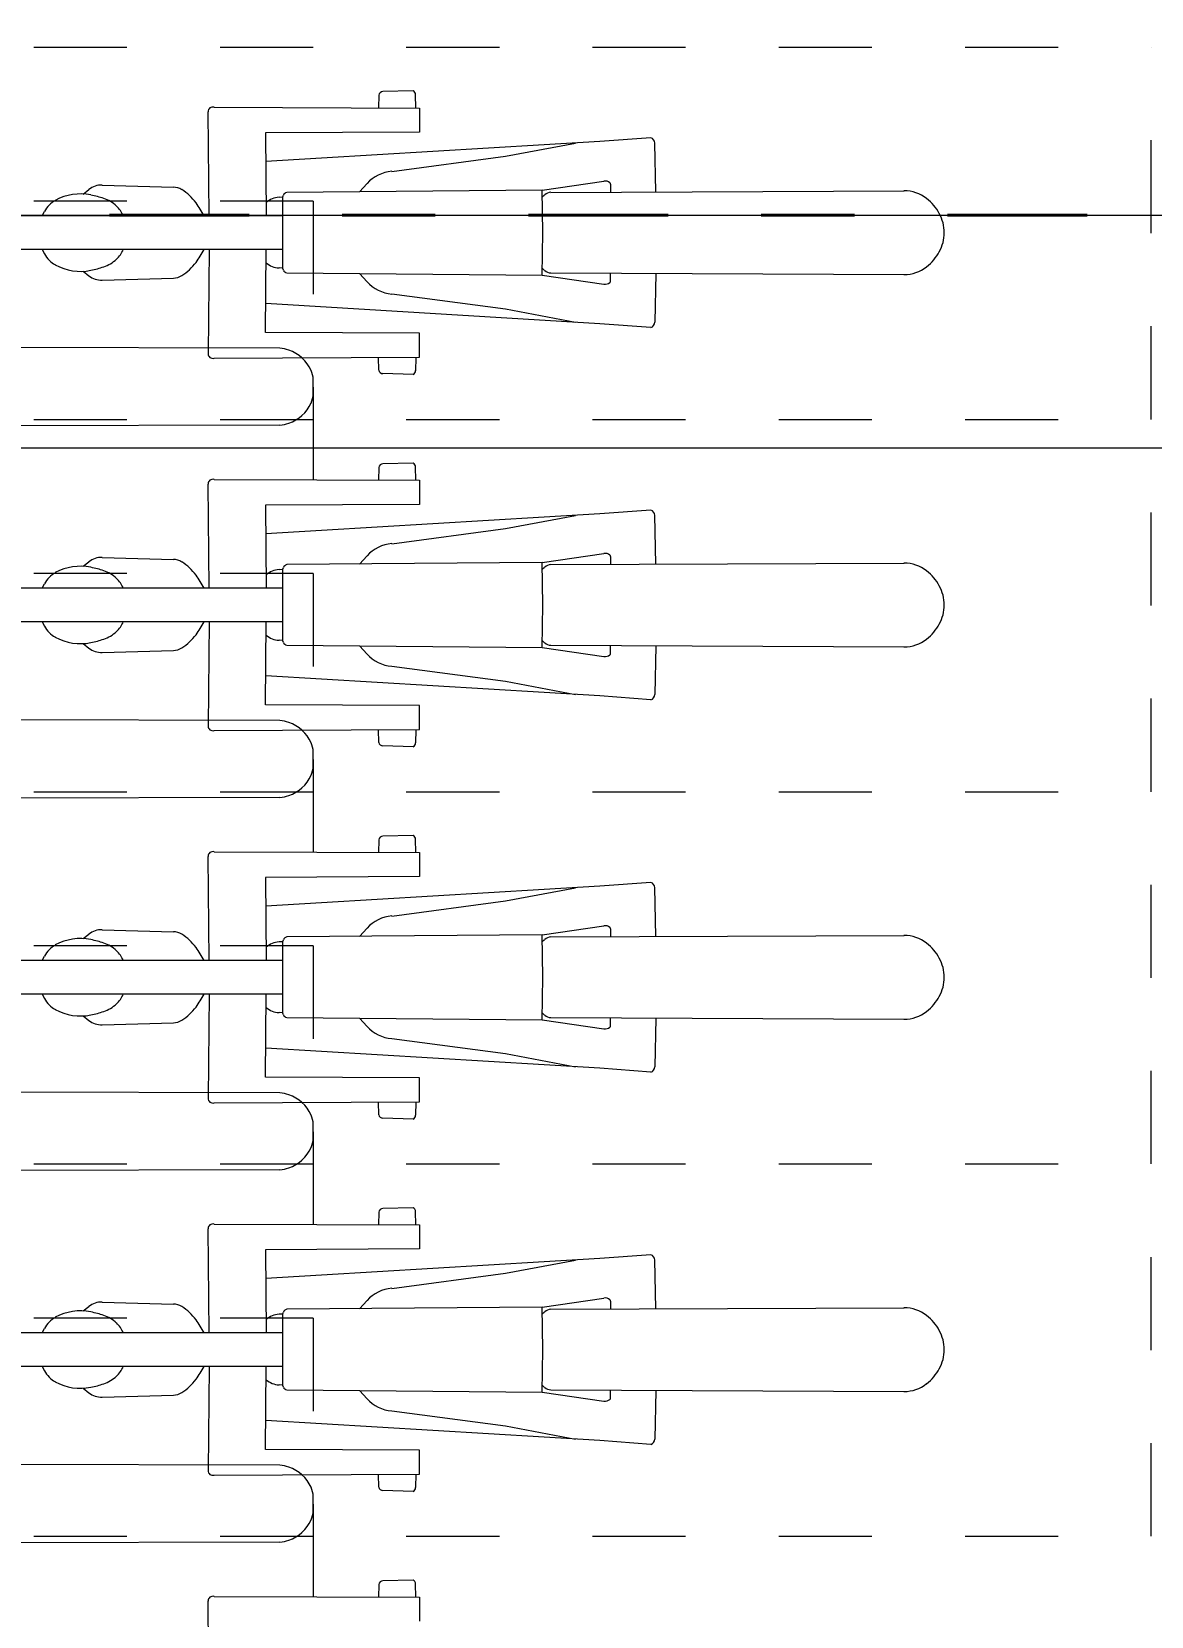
# Model space of a CAD drawing. Header units: metres. Extents: x -35.6 to 33, y -21.5 to 5.9.
# Drawn here: x 20.05 to 21.252, y -4.109 to -2.406 of the extents above; entities that cross this region are included whole.
import ezdxf

# ---------------------------------------------------------------- set-up
doc = ezdxf.new("R2010")
doc.units = ezdxf.units.M
doc.linetypes.add('_Verdeckte Linien_', pattern=[0.15, 0.1, -0.05])
doc.linetypes.add('Strichpunkt - Mittel', pattern=[0.35, 0.15, -0.1, 0, -0.1])
for name, color, linetype, lineweight in [('A-____-____-DIMS', 7, 'Continuous', 5), ('A-____-____-DIMS-50', 7, 'Continuous', 5), ('A-DETL-GENF-HDLN', 7, '_Verdeckte Linien_', 9), ('A-DETL-GENF-OTLN', 7, 'Continuous', 9), ('C-PRKG-____-OTLN', 7, 'Continuous', 9)]:
    doc.layers.add(name, color=color, linetype=linetype, lineweight=lineweight)
doc.layers.add('A-____-MATC-OTLN', color=7, linetype='Strichpunkt - Mittel', lineweight=40, true_color=0x0080ff)
doc.styles.add('Arial', font='arial.ttf', dxfattribs={"height": 0.1})
doc.dimstyles.new('SUB_Rohbau_fein_1', dxfattribs={"dimscale": 0.3048, "dimtxt": 0.102026, "dimasz": 0.246063, "dimexe": 0.164042, "dimexo": 0.0625, "dimgap": 0.123031, "dimtad": 1, "dimrnd": 0.005, "dimzin": 0, "dimdsep": 46, "dimtxsty": 'Arial', "dimblk1": 'OBLIQUE', "dimblk2": 'OBLIQUE', "dimsah": 1, "dimcen": 0.09, "dimazin": 0, "dimtfac": 1, "dimtdec": 4, "dimtix": 1, "dimtmove": 0, "dimatfit": 3, "dimfxl": 0.164042, "dimfxlon": 1, "dimtvp": 1, "dimtfill": 1, "dimtolj": 1, "dimtzin": 0, "dimarcsym": 2})

# ---------------------------------------------------------------- blocks, each defined once
blk = doc.blocks.new('Fahrradstellplatz - Fahrradstellplatz-23803867--01_UG_OK_FFB_AF_ru')
at = {"layer": 'A-DETL-GENF-HDLN', "color": 253, "true_color": 0x999999}
for p, q in [((2, 0), (2, 2)), ((2, 0), (2, 2)), ((2.4, 0), (2.4, 2)), ((2.4, 0), (2.4, 2)), ((2.8, 0), (2.8, 2)), ((2.8, 0), (2.8, 2)), ((3.2, 0), (3.2, 2)), ((2, 0), (1.6, 0)), ((2.4, 0), (2, 0)), ((2.8, 0), (2.4, 0)), ((3.2, 0), (2.8, 0))]:
    blk.add_line(p, q, dxfattribs=at)
at = {"layer": 'A-DETL-GENF-OTLN', "color": 253, "true_color": 0x999999}
for p, q in [((1.7593, 0.0357), (1.7581, 0.4548)), ((1.8419, 0.0357), (1.8431, 0.4548)), ((2.1593, 0.0357), (2.1581, 0.4548)), ((2.2419, 0.0357), (2.2431, 0.4548)), ((2.5593, 0.0357), (2.5581, 0.4548)), ((2.6419, 0.0357), (2.6431, 0.4548)), ((2.9593, 0.0357), (2.9581, 0.4548)), ((3.0419, 0.0357), (3.0431, 0.4548)), ((1.7931, 0), (1.8006, 0)), ((1.8006, 0), (1.8081, 0)), ((2.1931, 0), (2.2006, 0)), ((2.2006, 0), (2.2081, 0)), ((2.5931, 0), (2.6006, 0)), ((2.6006, 0), (2.6081, 0)), ((2.9931, 0), (3.0006, 0)), ((3.0006, 0), (3.0081, 0))]:
    blk.add_line(p, q, dxfattribs=at)
for centre, radius, start, end in [((1.7997, 0.0394), 0.0406, 185.2642, 198.9471), ((1.8015, 0.0394), 0.0406, 341.0529, 354.7358), ((2.1997, 0.0394), 0.0406, 185.2642, 198.9471), ((2.2015, 0.0394), 0.0406, 341.0529, 354.7358), ((2.5997, 0.0394), 0.0406, 185.2642, 198.9471), ((2.6015, 0.0394), 0.0406, 341.0529, 354.7358), ((2.9997, 0.0394), 0.0406, 185.2642, 198.9471), ((3.0015, 0.0394), 0.0406, 341.0529, 354.7358), ((1.8003, 0.0396), 0.0412, 198.9471, 245.2958), ((1.8009, 0.0396), 0.0412, 294.7042, 341.0529), ((2.2003, 0.0396), 0.0412, 198.9471, 245.2958), ((2.2009, 0.0396), 0.0412, 294.7042, 341.0529), ((2.6003, 0.0396), 0.0412, 198.9471, 245.2958), ((2.6009, 0.0396), 0.0412, 294.7042, 341.0529), ((3.0003, 0.0396), 0.0412, 198.9471, 245.2958), ((3.0009, 0.0396), 0.0412, 294.7042, 341.0529), ((1.7931, 0.024), 0.024, 245.2958, 269.9884), ((1.8081, 0.024), 0.024, 270.0116, 294.7042), ((2.1931, 0.024), 0.024, 245.2958, 269.9884), ((2.2081, 0.024), 0.024, 270.0116, 294.7042), ((2.5931, 0.024), 0.024, 245.2958, 269.9884), ((2.6081, 0.024), 0.024, 270.0116, 294.7042), ((2.9931, 0.024), 0.024, 245.2958, 269.9884), ((3.0081, 0.024), 0.024, 270.0116, 294.7042)]:
    blk.add_arc(centre, radius, start, end, dxfattribs=at)
blk = doc.blocks.new('Fahrradstellplatz - Fahrradstellplatz-23804100--01_UG_OK_FFB_AF_ru')
at = {"layer": 'A-DETL-GENF-HDLN', "color": 253, "true_color": 0x999999}
for p, q in [((1.6, 0), (1.6, -2)), ((1.6, 0), (1.6, -2)), ((2, 0), (2, -2)), ((2, 0), (2, -2)), ((2.4, 0), (2.4, -2)), ((2.4, 0), (2.4, -2)), ((2.8, 0), (2.8, -2)), ((2.8, 0), (2.8, -2)), ((3.2, 0), (3.2, -2)), ((1.2, -2), (1.6, -2)), ((1.6, -2), (2, -2)), ((2, -2), (2.4, -2)), ((2.4, -2), (2.8, -2)), ((2.8, -2), (3.2, -2))]:
    blk.add_line(p, q, dxfattribs=at)
at = {"layer": 'A-DETL-GENF-OTLN', "color": 253, "true_color": 0x999999}
for p, q in [((1.7825, -1.0675), (1.7825, -0.478)), ((1.8187, -1.0675), (1.8187, -0.478)), ((2.1825, -1.0675), (2.1825, -0.478)), ((2.2187, -1.0675), (2.2187, -0.478)), ((2.5825, -1.0675), (2.5825, -0.478)), ((2.6187, -1.0675), (2.6187, -0.478)), ((2.9825, -1.0675), (2.9825, -0.478)), ((3.0187, -1.0675), (3.0187, -0.478)), ((1.7825, -0.809), (1.7779, -0.8114)), ((1.8187, -0.809), (1.8233, -0.8114)), ((2.1825, -0.809), (2.1779, -0.8114)), ((2.2187, -0.809), (2.2233, -0.8114)), ((2.5825, -0.809), (2.5779, -0.8114)), ((2.6187, -0.809), (2.6233, -0.8114)), ((2.9825, -0.809), (2.9779, -0.8114)), ((3.0187, -0.809), (3.0233, -0.8114)), ((1.7591, -0.8532), (1.7542, -0.8592)), ((1.8421, -0.8532), (1.847, -0.8592)), ((2.1591, -0.8532), (2.1542, -0.8592)), ((2.2421, -0.8532), (2.247, -0.8592)), ((2.5591, -0.8532), (2.5542, -0.8592)), ((2.6421, -0.8532), (2.647, -0.8592)), ((2.9591, -0.8532), (2.9542, -0.8592)), ((3.0421, -0.8532), (3.047, -0.8592)), ((1.7495, -0.8735), (1.7517, -0.95)), ((1.8517, -0.8735), (1.8495, -0.95)), ((2.1495, -0.8735), (2.1517, -0.95)), ((2.2517, -0.8735), (2.2495, -0.95)), ((2.5495, -0.8735), (2.5517, -0.95)), ((2.6517, -0.8735), (2.6495, -0.95)), ((2.9495, -0.8735), (2.9517, -0.95)), ((3.0517, -0.8735), (3.0495, -0.95)), ((1.4187, -0.9883), (1.5305, -0.9872)), ((1.7825, -0.9883), (1.6707, -0.9872)), ((1.8187, -0.9883), (1.9305, -0.9872)), ((2.1825, -0.9883), (2.0707, -0.9872)), ((2.2187, -0.9883), (2.3305, -0.9872)), ((2.5825, -0.9883), (2.4707, -0.9872)), ((2.6187, -0.9883), (2.7305, -0.9872)), ((2.9825, -0.9883), (2.8707, -0.9872)), ((3.0187, -0.9883), (3.1305, -0.9872)), ((1.5354, -0.9937), (1.5345, -1.2142)), ((1.6658, -0.9937), (1.6667, -1.2142)), ((1.9354, -0.9937), (1.9345, -1.2142)), ((2.0658, -0.9937), (2.0667, -1.2142)), ((2.3354, -0.9937), (2.3345, -1.2142)), ((2.4658, -0.9937), (2.4667, -1.2142)), ((2.7354, -0.9937), (2.7345, -1.2142)), ((2.8658, -0.9937), (2.8667, -1.2142)), ((3.1354, -0.9937), (3.1345, -1.2142)), ((1.6925, -1.2142), (1.6933, -1.049)), ((1.6933, -1.049), (1.7825, -1.0497)), ((1.7028, -1.408), (1.7243, -1.0493)), ((1.9079, -1.049), (1.8187, -1.0497)), ((1.8984, -1.408), (1.8769, -1.0493)), ((1.9087, -1.2142), (1.9079, -1.049)), ((2.0925, -1.2142), (2.0933, -1.049)), ((2.0933, -1.049), (2.1825, -1.0497)), ((2.1028, -1.408), (2.1243, -1.0493)), ((2.3079, -1.049), (2.2187, -1.0497)), ((2.2984, -1.408), (2.2769, -1.0493)), ((2.3087, -1.2142), (2.3079, -1.049)), ((2.4925, -1.2142), (2.4933, -1.049)), ((2.4933, -1.049), (2.5825, -1.0497)), ((2.5028, -1.408), (2.5243, -1.0493)), ((2.7079, -1.049), (2.6187, -1.0497)), ((2.6984, -1.408), (2.6769, -1.0493)), ((2.7087, -1.2142), (2.7079, -1.049)), ((2.8925, -1.2142), (2.8933, -1.049)), ((2.8933, -1.049), (2.9825, -1.0497)), ((2.9028, -1.408), (2.9243, -1.0493)), ((3.1079, -1.049), (3.0187, -1.0497)), ((3.0984, -1.408), (3.0769, -1.0493)), ((3.1087, -1.2142), (3.1079, -1.049)), ((1.7573, -1.0716), (1.755, -1.3458)), ((1.7604, -1.0681), (1.7621, -1.0675)), ((1.7621, -1.0675), (1.8006, -1.0674)), ((1.7624, -1.0675), (1.7627, -1.0634)), ((1.8006, -1.0674), (1.8391, -1.0675)), ((1.8387, -1.0675), (1.8385, -1.0634)), ((1.8391, -1.0675), (1.8408, -1.0681)), ((1.8462, -1.3458), (1.8439, -1.0716)), ((2.1573, -1.0716), (2.155, -1.3458)), ((2.1604, -1.0681), (2.1621, -1.0675)), ((2.1621, -1.0675), (2.2006, -1.0674)), ((2.1624, -1.0675), (2.1627, -1.0634)), ((2.2006, -1.0674), (2.2391, -1.0675)), ((2.2387, -1.0675), (2.2385, -1.0634)), ((2.2391, -1.0675), (2.2408, -1.0681)), ((2.2462, -1.3458), (2.2439, -1.0716)), ((2.5573, -1.0716), (2.555, -1.3458)), ((2.5604, -1.0681), (2.5621, -1.0675)), ((2.5621, -1.0675), (2.6006, -1.0674)), ((2.5624, -1.0675), (2.5627, -1.0634)), ((2.6006, -1.0674), (2.6391, -1.0675)), ((2.6387, -1.0675), (2.6385, -1.0634)), ((2.6391, -1.0675), (2.6408, -1.0681)), ((2.6462, -1.3458), (2.6439, -1.0716)), ((2.9573, -1.0716), (2.955, -1.3458)), ((2.9604, -1.0681), (2.9621, -1.0675)), ((2.9621, -1.0675), (3.0006, -1.0674)), ((2.9624, -1.0675), (2.9627, -1.0634)), ((3.0006, -1.0674), (3.0391, -1.0675)), ((3.0387, -1.0675), (3.0385, -1.0634)), ((3.0391, -1.0675), (3.0408, -1.0681)), ((3.0462, -1.3458), (3.0439, -1.0716)), ((1.7567, -1.1498), (1.7478, -1.1579)), ((1.8445, -1.1498), (1.8534, -1.1579)), ((2.1567, -1.1498), (2.1478, -1.1579)), ((2.2445, -1.1498), (2.2534, -1.1579)), ((2.5567, -1.1498), (2.5478, -1.1579)), ((2.6445, -1.1498), (2.6534, -1.1579)), ((2.9567, -1.1498), (2.9478, -1.1579)), ((3.0445, -1.1498), (3.0534, -1.1579)), ((1.5483, -1.1705), (1.5347, -1.1702)), ((1.6529, -1.1705), (1.6665, -1.1702)), ((1.9483, -1.1705), (1.9347, -1.1702)), ((2.0529, -1.1705), (2.0665, -1.1702)), ((2.3483, -1.1705), (2.3347, -1.1702)), ((2.4529, -1.1705), (2.4665, -1.1702)), ((2.7483, -1.1705), (2.7347, -1.1702)), ((2.8529, -1.1705), (2.8665, -1.1702)), ((3.1483, -1.1705), (3.1347, -1.1702)), ((1.553, -1.2074), (1.5521, -1.1747)), ((1.6482, -1.2074), (1.6491, -1.1747)), ((1.7347, -1.1845), (1.7186, -1.3065)), ((1.8664, -1.1845), (1.8826, -1.3065)), ((1.953, -1.2074), (1.9521, -1.1747)), ((2.0482, -1.2074), (2.0491, -1.1747)), ((2.1347, -1.1845), (2.1186, -1.3065)), ((2.2664, -1.1845), (2.2826, -1.3065)), ((2.353, -1.2074), (2.3521, -1.1747)), ((2.4482, -1.2074), (2.4491, -1.1747)), ((2.5347, -1.1845), (2.5186, -1.3065)), ((2.6664, -1.1845), (2.6826, -1.3065)), ((2.753, -1.2074), (2.7521, -1.1747)), ((2.8482, -1.2074), (2.8491, -1.1747)), ((2.9347, -1.1845), (2.9186, -1.3065)), ((3.0664, -1.1845), (3.0826, -1.3065)), ((3.153, -1.2074), (3.1521, -1.1747)), ((1.5345, -1.2142), (1.5087, -1.2142)), ((1.5345, -1.2102), (1.5489, -1.21)), ((1.6666, -1.2102), (1.6523, -1.21)), ((1.6667, -1.2142), (1.6925, -1.2142)), ((1.9345, -1.2142), (1.9087, -1.2142)), ((1.9345, -1.2102), (1.9489, -1.21)), ((2.0666, -1.2102), (2.0523, -1.21)), ((2.0667, -1.2142), (2.0925, -1.2142)), ((2.3345, -1.2142), (2.3087, -1.2142)), ((2.3345, -1.2102), (2.3489, -1.21)), ((2.4666, -1.2102), (2.4523, -1.21)), ((2.4667, -1.2142), (2.4925, -1.2142)), ((2.7345, -1.2142), (2.7087, -1.2142)), ((2.7345, -1.2102), (2.7489, -1.21)), ((2.8666, -1.2102), (2.8523, -1.21)), ((2.8667, -1.2142), (2.8925, -1.2142)), ((3.1345, -1.2142), (3.1087, -1.2142)), ((3.1345, -1.2102), (3.1489, -1.21)), ((1.7186, -1.3065), (1.7044, -1.3816)), ((1.8826, -1.3065), (1.8968, -1.3816)), ((2.1186, -1.3065), (2.1044, -1.3816)), ((2.2826, -1.3065), (2.2968, -1.3816)), ((2.5186, -1.3065), (2.5044, -1.3816)), ((2.6826, -1.3065), (2.6968, -1.3816)), ((2.9186, -1.3065), (2.9044, -1.3816)), ((3.0826, -1.3065), (3.0968, -1.3816)), ((1.755, -1.3458), (1.7452, -1.4123)), ((1.755, -1.3458), (1.8006, -1.3465)), ((1.7573, -1.3551), (1.7556, -1.7345)), ((1.7623, -1.3459), (1.76, -1.3486)), ((1.8006, -1.3465), (1.8462, -1.3458)), ((1.8389, -1.3459), (1.8411, -1.3486)), ((1.8439, -1.3551), (1.8456, -1.7345)), ((1.8462, -1.3458), (1.856, -1.4123)), ((2.155, -1.3458), (2.1452, -1.4123)), ((2.155, -1.3458), (2.2006, -1.3465)), ((2.1573, -1.3551), (2.1556, -1.7345)), ((2.1623, -1.3459), (2.16, -1.3486)), ((2.2006, -1.3465), (2.2462, -1.3458)), ((2.2389, -1.3459), (2.2411, -1.3486)), ((2.2439, -1.3551), (2.2456, -1.7345)), ((2.2462, -1.3458), (2.256, -1.4123)), ((2.555, -1.3458), (2.5452, -1.4123)), ((2.555, -1.3458), (2.6006, -1.3465)), ((2.5573, -1.3551), (2.5556, -1.7345)), ((2.5623, -1.3459), (2.56, -1.3486)), ((2.6006, -1.3465), (2.6462, -1.3458)), ((2.6389, -1.3459), (2.6411, -1.3486)), ((2.6439, -1.3551), (2.6456, -1.7345)), ((2.6462, -1.3458), (2.656, -1.4123)), ((2.955, -1.3458), (2.9452, -1.4123)), ((2.955, -1.3458), (3.0006, -1.3465)), ((2.9573, -1.3551), (2.9556, -1.7345)), ((2.9623, -1.3459), (2.96, -1.3486)), ((3.0006, -1.3465), (3.0462, -1.3458)), ((3.0389, -1.3459), (3.0411, -1.3486)), ((3.0439, -1.3551), (3.0456, -1.7345)), ((3.0462, -1.3458), (3.056, -1.4123)), ((1.6987, -1.4626), (1.7028, -1.408)), ((1.9025, -1.4626), (1.8984, -1.408)), ((2.0987, -1.4626), (2.1028, -1.408)), ((2.3025, -1.4626), (2.2984, -1.408)), ((2.4987, -1.4626), (2.5028, -1.408)), ((2.7025, -1.4626), (2.6984, -1.408)), ((2.8987, -1.4626), (2.9028, -1.408)), ((3.1025, -1.4626), (3.0984, -1.408)), ((1.7486, -1.4194), (1.757, -1.4194)), ((1.8526, -1.4194), (1.8442, -1.4194)), ((2.1486, -1.4194), (2.157, -1.4194)), ((2.2526, -1.4194), (2.2442, -1.4194)), ((2.5486, -1.4194), (2.557, -1.4194)), ((2.6526, -1.4194), (2.6442, -1.4194)), ((2.9486, -1.4194), (2.957, -1.4194)), ((3.0526, -1.4194), (3.0442, -1.4194)), ((1.7568, -1.4679), (1.7043, -1.4669)), ((1.8444, -1.4679), (1.8969, -1.4669)), ((2.1568, -1.4679), (2.1043, -1.4669)), ((2.2444, -1.4679), (2.2969, -1.4669)), ((2.5568, -1.4679), (2.5043, -1.4669)), ((2.6444, -1.4679), (2.6969, -1.4669)), ((2.9568, -1.4679), (2.9043, -1.4669)), ((3.0444, -1.4679), (3.0969, -1.4669))]:
    blk.add_line(p, q, dxfattribs=at)
for centre, radius, start, end in [((1.7914, -0.8372), 0.0291, 117.6438, 151.2706), ((1.8097, -0.8372), 0.0291, 28.7294, 62.3562), ((2.1914, -0.8372), 0.0291, 117.6438, 151.2706), ((2.2097, -0.8372), 0.0291, 28.7294, 62.3562), ((2.5914, -0.8372), 0.0291, 117.6438, 151.2706), ((2.6097, -0.8372), 0.0291, 28.7294, 62.3562), ((2.9914, -0.8372), 0.0291, 117.6438, 151.2706), ((3.0097, -0.8372), 0.0291, 28.7294, 62.3562), ((1.8151, -0.8501), 0.0561, 151.2706, 191.4914), ((1.7861, -0.8501), 0.0561, 348.5086, 28.7294), ((2.2151, -0.8501), 0.0561, 151.2706, 191.4914), ((2.1861, -0.8501), 0.0561, 348.5086, 28.7294), ((2.6151, -0.8501), 0.0561, 151.2706, 191.4914), ((2.5861, -0.8501), 0.0561, 348.5086, 28.7294), ((3.0151, -0.8501), 0.0561, 151.2706, 191.4914), ((2.9861, -0.8501), 0.0561, 348.5086, 28.7294), ((1.7712, -0.8728), 0.0217, 141.3143, 181.7839), ((1.871, -0.8388), 0.1131, 191.4914, 198.8121), ((1.7302, -0.8388), 0.1131, 341.1879, 348.5086), ((1.83, -0.8728), 0.0217, 358.2161, 38.6857), ((2.1712, -0.8728), 0.0217, 141.3143, 181.7839), ((2.271, -0.8388), 0.1131, 191.4914, 198.8121), ((2.1302, -0.8388), 0.1131, 341.1879, 348.5086), ((2.23, -0.8728), 0.0217, 358.2161, 38.6857), ((2.5712, -0.8728), 0.0217, 141.3143, 181.7839), ((2.671, -0.8388), 0.1131, 191.4914, 198.8121), ((2.5302, -0.8388), 0.1131, 341.1879, 348.5086), ((2.63, -0.8728), 0.0217, 358.2161, 38.6857), ((2.9712, -0.8728), 0.0217, 141.3143, 181.7839), ((3.071, -0.8388), 0.1131, 191.4914, 198.8121), ((2.9302, -0.8388), 0.1131, 341.1879, 348.5086), ((3.03, -0.8728), 0.0217, 358.2161, 38.6857), ((1.7986, -0.8634), 0.0367, 198.8121, 223.6761), ((1.8026, -0.8634), 0.0367, 316.3239, 341.1879), ((2.1986, -0.8634), 0.0367, 198.8121, 223.6761), ((2.2026, -0.8634), 0.0367, 316.3239, 341.1879), ((2.5986, -0.8634), 0.0367, 198.8121, 223.6761), ((2.6026, -0.8634), 0.0367, 316.3239, 341.1879), ((2.9986, -0.8634), 0.0367, 198.8121, 223.6761), ((3.0026, -0.8634), 0.0367, 316.3239, 341.1879), ((1.7961, -0.8658), 0.0333, 223.6761, 245.8489), ((1.8051, -0.8658), 0.0333, 294.1511, 316.3239), ((2.1961, -0.8658), 0.0333, 223.6761, 245.8489), ((2.2051, -0.8658), 0.0333, 294.1511, 316.3239), ((2.5961, -0.8658), 0.0333, 223.6761, 245.8489), ((2.6051, -0.8658), 0.0333, 294.1511, 316.3239), ((2.9961, -0.8658), 0.0333, 223.6761, 245.8489), ((3.0051, -0.8658), 0.0333, 294.1511, 316.3239), ((1.7693, -0.9495), 0.0176, 181.6619, 212.4932), ((1.8319, -0.9495), 0.0176, 327.5068, 358.3381), ((2.1693, -0.9495), 0.0176, 181.6619, 212.4932), ((2.2319, -0.9495), 0.0176, 327.5068, 358.3381), ((2.5693, -0.9495), 0.0176, 181.6619, 212.4932), ((2.6319, -0.9495), 0.0176, 327.5068, 358.3381), ((2.9693, -0.9495), 0.0176, 181.6619, 212.4932), ((3.0319, -0.9495), 0.0176, 327.5068, 358.3381), ((1.8028, -0.9281), 0.0574, 212.4932, 233.4981), ((1.7984, -0.9281), 0.0574, 306.5019, 327.5068), ((2.2028, -0.9281), 0.0574, 212.4932, 233.4981), ((2.1984, -0.9281), 0.0574, 306.5019, 327.5068), ((2.6028, -0.9281), 0.0574, 212.4932, 233.4981), ((2.5984, -0.9281), 0.0574, 306.5019, 327.5068), ((3.0028, -0.9281), 0.0574, 212.4932, 233.4981), ((2.9984, -0.9281), 0.0574, 306.5019, 327.5068), ((1.5305, -0.9923), 0.00508, 344.2179, 90.5532), ((1.6706, -0.9923), 0.00508, 89.4468, 195.7821), ((1.8288, -0.893), 0.1011, 233.4981, 242.7387), ((1.7724, -0.893), 0.1011, 297.2613, 306.5019), ((1.9305, -0.9923), 0.00508, 344.2179, 90.5532), ((2.0706, -0.9923), 0.00508, 89.4468, 195.7821), ((2.2288, -0.893), 0.1011, 233.4981, 242.7387), ((2.1724, -0.893), 0.1011, 297.2613, 306.5019), ((2.3305, -0.9923), 0.00508, 344.2179, 90.5532), ((2.4706, -0.9923), 0.00508, 89.4468, 195.7821), ((2.6288, -0.893), 0.1011, 233.4981, 242.7387), ((2.5724, -0.893), 0.1011, 297.2613, 306.5019), ((2.7305, -0.9923), 0.00508, 344.2179, 90.5532), ((2.8706, -0.9923), 0.00508, 89.4468, 195.7821), ((3.0288, -0.893), 0.1011, 233.4981, 242.7387), ((2.9724, -0.893), 0.1011, 297.2613, 306.5019), ((3.1305, -0.9923), 0.00508, 344.2179, 90.5532), ((1.7854, -1.0646), 0.0228, 138.7676, 176.9501), ((1.8158, -1.0646), 0.0228, 3.0499, 41.2324), ((2.1854, -1.0646), 0.0228, 138.7676, 176.9501), ((2.2158, -1.0646), 0.0228, 3.0499, 41.2324), ((2.5854, -1.0646), 0.0228, 138.7676, 176.9501), ((2.6158, -1.0646), 0.0228, 3.0499, 41.2324), ((2.9854, -1.0646), 0.0228, 138.7676, 176.9501), ((3.0158, -1.0646), 0.0228, 3.0499, 41.2324), ((1.762, -1.0727), 0.00483, 109.8743, 166.7404), ((1.8392, -1.0727), 0.00483, 13.2596, 70.1257), ((2.162, -1.0727), 0.00483, 109.8743, 166.7404), ((2.2392, -1.0727), 0.00483, 13.2596, 70.1257), ((2.562, -1.0727), 0.00483, 109.8743, 166.7404), ((2.6392, -1.0727), 0.00483, 13.2596, 70.1257), ((2.962, -1.0727), 0.00483, 109.8743, 166.7404), ((3.0392, -1.0727), 0.00483, 13.2596, 70.1257), ((1.5477, -1.1749), 0.00438, 1.6744, 81.5061), ((1.6535, -1.1749), 0.00438, 98.4939, 178.3256), ((1.7758, -1.1882), 0.0413, 132.7557, 174.7793), ((1.8254, -1.1882), 0.0413, 5.2207, 47.2443), ((1.9477, -1.1749), 0.00438, 1.6744, 81.5061), ((2.0535, -1.1749), 0.00438, 98.4939, 178.3256), ((2.1758, -1.1882), 0.0413, 132.7557, 174.7793), ((2.2254, -1.1882), 0.0413, 5.2207, 47.2443), ((2.3477, -1.1749), 0.00438, 1.6744, 81.5061), ((2.4535, -1.1749), 0.00438, 98.4939, 178.3256), ((2.5758, -1.1882), 0.0413, 132.7557, 174.7793), ((2.6254, -1.1882), 0.0413, 5.2207, 47.2443), ((2.7477, -1.1749), 0.00438, 1.6744, 81.5061), ((2.8535, -1.1749), 0.00438, 98.4939, 178.3256), ((2.9758, -1.1882), 0.0413, 132.7557, 174.7793), ((3.0254, -1.1882), 0.0413, 5.2207, 47.2443), ((3.1477, -1.1749), 0.00438, 1.6744, 81.5061), ((1.5488, -1.2054), 0.00464, 270.4692, 334.4859), ((1.6524, -1.2054), 0.00464, 205.5141, 269.5308), ((1.9488, -1.2054), 0.00464, 270.4692, 334.4859), ((2.0524, -1.2054), 0.00464, 205.5141, 269.5308), ((2.3488, -1.2054), 0.00464, 270.4692, 334.4859), ((2.4524, -1.2054), 0.00464, 205.5141, 269.5308), ((2.7488, -1.2054), 0.00464, 270.4692, 334.4859), ((2.8524, -1.2054), 0.00464, 205.5141, 269.5308), ((3.1488, -1.2054), 0.00464, 270.4692, 334.4859), ((1.7689, -1.3562), 0.0117, 139.6093, 174.8866), ((1.8323, -1.3562), 0.0117, 5.1134, 40.3907), ((2.1689, -1.3562), 0.0117, 139.6093, 174.8866), ((2.2323, -1.3562), 0.0117, 5.1134, 40.3907), ((2.5689, -1.3562), 0.0117, 139.6093, 174.8866), ((2.6323, -1.3562), 0.0117, 5.1134, 40.3907), ((2.9689, -1.3562), 0.0117, 139.6093, 174.8866), ((3.0323, -1.3562), 0.0117, 5.1134, 40.3907), ((1.7532, -1.4134), 0.00806, 171.6319, 220.4805), ((1.848, -1.4134), 0.00806, 319.5195, 8.3681), ((2.1532, -1.4134), 0.00806, 171.6319, 220.4805), ((2.248, -1.4134), 0.00806, 319.5195, 8.3681), ((2.5532, -1.4134), 0.00806, 171.6319, 220.4805), ((2.648, -1.4134), 0.00806, 319.5195, 8.3681), ((2.9532, -1.4134), 0.00806, 171.6319, 220.4805), ((3.048, -1.4134), 0.00806, 319.5195, 8.3681), ((1.7486, -1.4174), 0.00199, 220.4805, 270.7837), ((1.8526, -1.4174), 0.00199, 269.2163, 319.5195), ((2.1486, -1.4174), 0.00199, 220.4805, 270.7837), ((2.2526, -1.4174), 0.00199, 269.2163, 319.5195), ((2.5486, -1.4174), 0.00199, 220.4805, 270.7837), ((2.6526, -1.4174), 0.00199, 269.2163, 319.5195), ((2.9486, -1.4174), 0.00199, 220.4805, 270.7837), ((3.0526, -1.4174), 0.00199, 269.2163, 319.5195), ((1.7045, -1.4608), 0.00606, 196.7999, 268.9063), ((1.8967, -1.4608), 0.00606, 271.0937, 343.2001), ((2.1045, -1.4608), 0.00606, 196.7999, 268.9063), ((2.2967, -1.4608), 0.00606, 271.0937, 343.2001), ((2.5045, -1.4608), 0.00606, 196.7999, 268.9063), ((2.6967, -1.4608), 0.00606, 271.0937, 343.2001), ((2.9045, -1.4608), 0.00606, 196.7999, 268.9063), ((3.0967, -1.4608), 0.00606, 271.0937, 343.2001), ((1.7944, -1.7346), 0.0388, 179.7429, 218.4031), ((1.8068, -1.7346), 0.0388, 321.5969, 0.2571), ((2.1944, -1.7346), 0.0388, 179.7429, 218.4031), ((2.2068, -1.7346), 0.0388, 321.5969, 0.2571), ((2.5944, -1.7346), 0.0388, 179.7429, 218.4031), ((2.6068, -1.7346), 0.0388, 321.5969, 0.2571), ((2.9944, -1.7346), 0.0388, 179.7429, 218.4031), ((3.0068, -1.7346), 0.0388, 321.5969, 0.2571), ((1.8058, -1.7256), 0.0534, 218.4031, 241.1766), ((1.7954, -1.7256), 0.0534, 298.8234, 321.5969), ((2.2058, -1.7256), 0.0534, 218.4031, 241.1766), ((2.1954, -1.7256), 0.0534, 298.8234, 321.5969), ((2.6058, -1.7256), 0.0534, 218.4031, 241.1766), ((2.5954, -1.7256), 0.0534, 298.8234, 321.5969), ((3.0058, -1.7256), 0.0534, 218.4031, 241.1766), ((2.9954, -1.7256), 0.0534, 298.8234, 321.5969), ((1.8007, -1.7348), 0.0429, 241.1766, 269.7973), ((1.8004, -1.7348), 0.0429, 270.2027, 298.8234), ((2.2007, -1.7348), 0.0429, 241.1766, 269.7973), ((2.2004, -1.7348), 0.0429, 270.2027, 298.8234), ((2.6007, -1.7348), 0.0429, 241.1766, 269.7973), ((2.6004, -1.7348), 0.0429, 270.2027, 298.8234), ((3.0007, -1.7348), 0.0429, 241.1766, 269.7973), ((3.0004, -1.7348), 0.0429, 270.2027, 298.8234)]:
    blk.add_arc(centre, radius, start, end, dxfattribs=at)
blk = doc.blocks.new('DIMBLOCK117--01_UG_OK_FFB_AF_ru')
at = {"layer": 'A-____-____-DIMS-50'}
for p, q in [((17.952, -2.6034), (17.952, -2.5534)), ((25.382, -2.6034), (25.382, -2.5534)), ((17.952, -2.6034), (17.9895, -2.5659)), ((25.382, -2.6034), (25.4195, -2.5659)), ((17.952, -2.6034), (17.9145, -2.6409)), ((17.952, -2.6034), (25.382, -2.6034)), ((17.952, -2.6034), (17.952, -2.6534)), ((25.382, -2.6034), (25.3445, -2.6409)), ((25.382, -2.6034), (25.382, -2.6534))]:
    blk.add_line(p, q, dxfattribs=at)
at = {"layer": 'A-____-____-DIMS-50', "color": 0, "insert": (21.5313, -2.4314), "char_height": 0.1, "width": 0.325653, "attachment_point": 1, "line_spacing_factor": 0.941778, "style": 'Arial', "bg_fill": 3, "box_fill_scale": 1.25, "bg_fill_color": 256, "bg_fill_true_color": 13158600, "bg_fill_transparency": 0}
blk.add_mtext('7.43', dxfattribs=at)
blk = doc.blocks.new('_Oblique')
at = {"color": 0, "linetype": 'ByBlock', "lineweight": -2}
blk.add_line((-0.5, -0.5), (0.5, 0.5), dxfattribs=at)
blk = doc.blocks.new('DIMBLOCK119--01_UG_OK_FFB_AF_ru')
at = {"layer": 'A-____-____-DIMS-50'}
for p, q in [((-13.183, -2.8534), (-13.183, -2.8034)), ((25.382, -2.8534), (25.382, -2.8034)), ((-13.183, -2.8534), (-13.1455, -2.8159)), ((25.382, -2.8534), (25.4195, -2.8159)), ((-13.183, -2.8534), (-13.2205, -2.8909)), ((-13.183, -2.8534), (25.382, -2.8534)), ((-13.183, -2.8534), (-13.183, -2.9034)), ((25.382, -2.8534), (25.3445, -2.8909)), ((25.382, -2.8534), (25.382, -2.9034))]:
    blk.add_line(p, q, dxfattribs=at)
at = {"layer": 'A-____-____-DIMS-50', "color": 0, "insert": (5.899, -2.6814), "char_height": 0.1, "width": 0.481134, "attachment_point": 1, "line_spacing_factor": 0.941778, "style": 'Arial', "bg_fill": 3, "box_fill_scale": 1.25, "bg_fill_color": 256, "bg_fill_true_color": 13158600, "bg_fill_transparency": 0}
blk.add_mtext('38.56\\A2\\H0.5x;\\S5^  ;\\H2x;', dxfattribs=at)

msp = doc.modelspace()

# ---------------------------------------------------------------- block references
at = {"layer": 'C-PRKG-____-OTLN', "color": 253, "true_color": 0x999999}
for name, p, rotation in [('Fahrradstellplatz - Fahrradstellplatz-23804100--01_UG_OK_FFB_AF_ru', (19.252, -5.6229), 90.00000000000092), ('Fahrradstellplatz - Fahrradstellplatz-23803867--01_UG_OK_FFB_AF_ru', (20.352, -5.7884), 90.00000000000031)]:
    msp.add_blockref(name, p, dxfattribs=dict(at, rotation=rotation))

# ---------------------------------------------------------------- next in the draw order: dimensions: what is measured, and where the dimension line sits
at = {"layer": 'A-____-____-DIMS'}
dim = msp.add_linear_dim(base=(25.382, -2.6034), p1=(17.952, -2.5534), p2=(25.382, -2.5534), dimstyle='SUB_Rohbau_fein_1', override={"dimpost": '<>', "dimfxl": 7.43}, dxfattribs=at)
dim.commit()
dim.dimension.update_dxf_attribs({"geometry": 'DIMBLOCK117--01_UG_OK_FFB_AF_ru', "text_midpoint": (21.667, -2.5149)})

# ---------------------------------------------------------------- next in the draw order: linework, layer by layer
at = {"layer": 'A-____-MATC-OTLN'}
msp.add_line((-33.8668, -2.6034), (32.9979, -2.6034), dxfattribs=at)

# ---------------------------------------------------------------- next in the draw order: dimensions: what is measured, and where the dimension line sits
at = {"layer": 'A-____-____-DIMS'}
dim = msp.add_linear_dim(base=(25.382, -2.8534), p1=(-13.183, -2.8034), p2=(25.382, -2.8034), text='\\A1;38.56\\Q;{\\A1;{\\H0.5x;\\S5^ ;}}', dimstyle='SUB_Rohbau_fein_1', override={"dimpost": '<>', "dimfxl": 38.565}, dxfattribs=at)
dim.commit()
dim.dimension.update_dxf_attribs({"geometry": 'DIMBLOCK119--01_UG_OK_FFB_AF_ru', "text_midpoint": (6.0995, -2.7649)})

doc.saveas('drawing.dxf')
